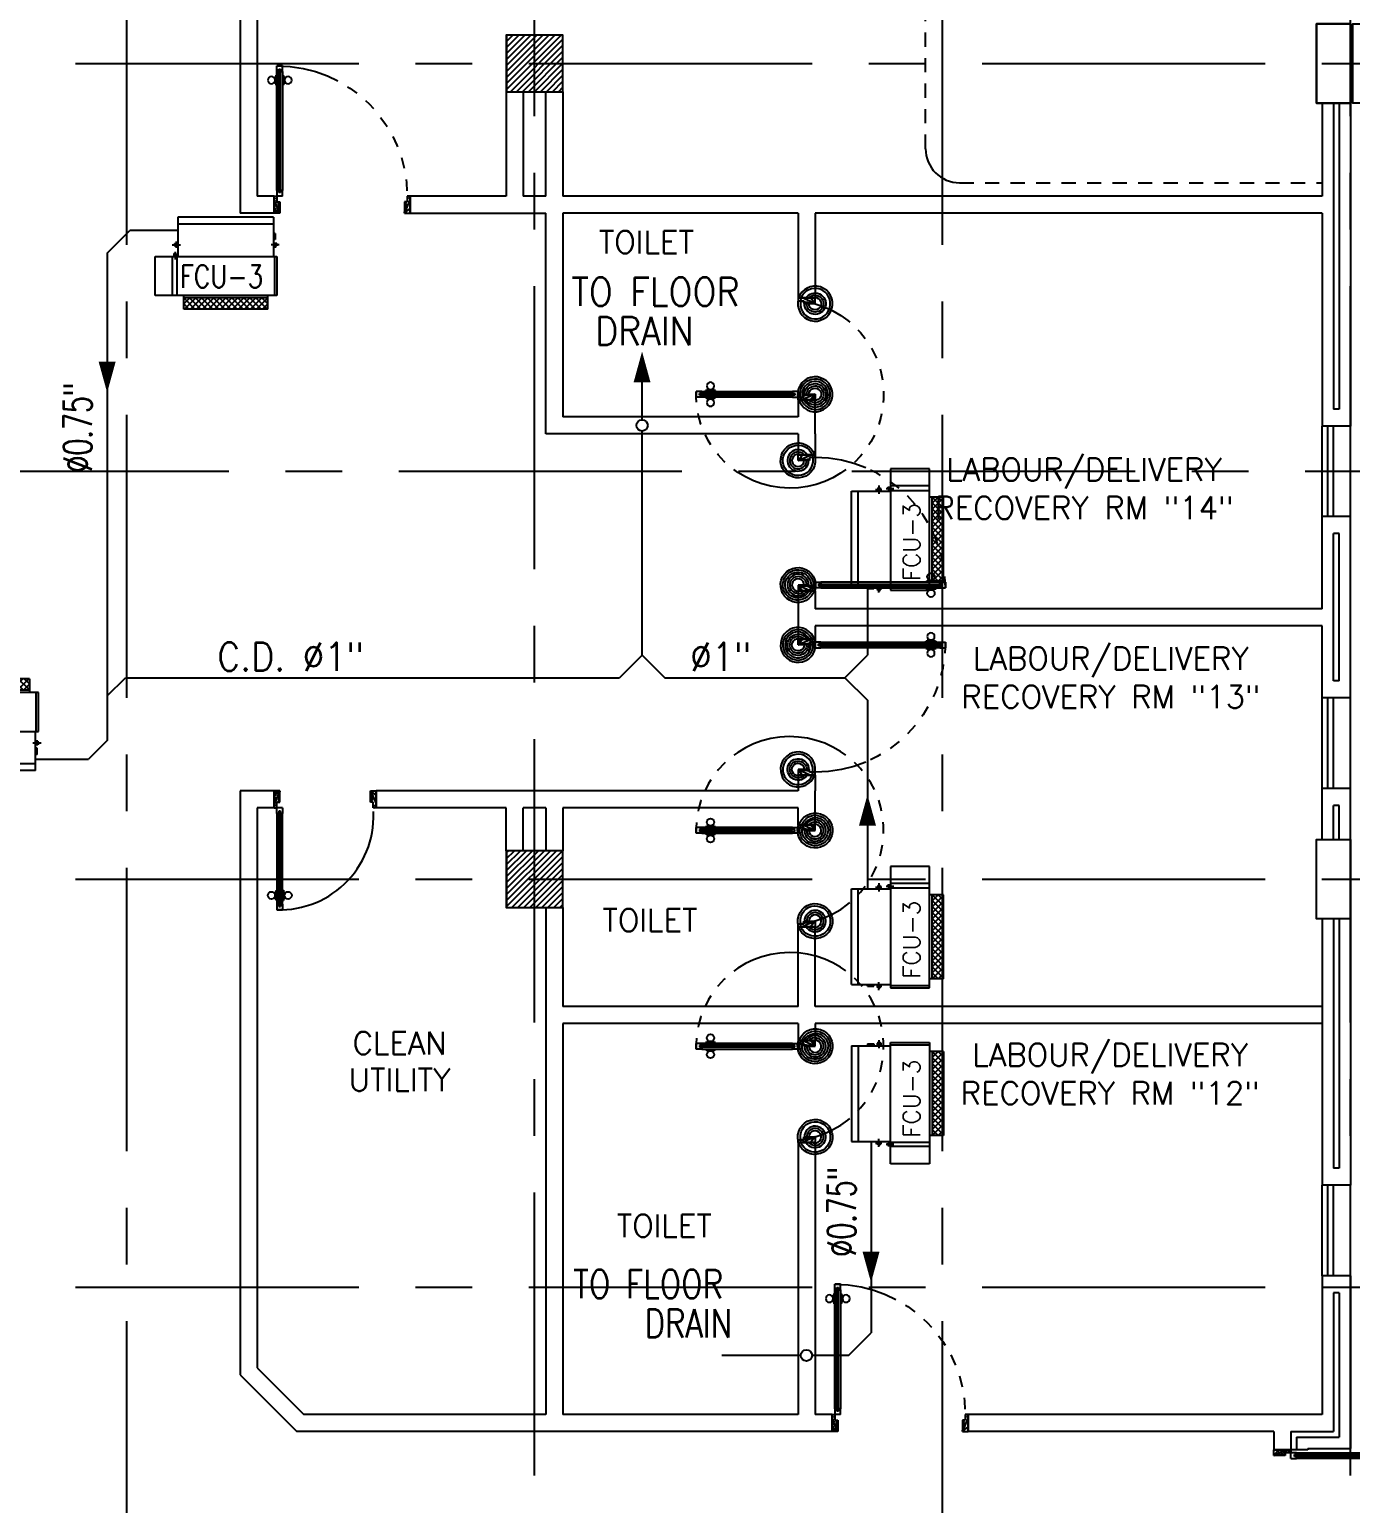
# Model space of a CAD drawing. Extents: x 417866242 to 417866861, y 43498051 to 43498155.
# Drawn here: x 417866810.01 to 417866821.67, y 43498091.31 to 43498104.32 of the extents above; entities that cross this region are included whole.
import ezdxf
from ezdxf.enums import TextEntityAlignment as Align

# ---------------------------------------------------------------- set-up
doc = ezdxf.new("R2010")
doc.units = 0
doc.header["$MEASUREMENT"] = 0
for name, pattern in [('CENTERX2', [4, 2.5, -0.5, 0.5, -0.5]), ('HIDDEN', [0.375, 0.25, -0.125]), ('HIDDEN2', [0.1875, 0.125, -0.0625])]:
    doc.linetypes.add(name, pattern=pattern)
doc.layers.get('0').update_dxf_attribs({"linetype": 'CONTINUOUS'})
for name, color, linetype in [('AC-CD', 6, 'CONTINUOUS'), ('AC-TEXT', 2, 'CONTINUOUS'), ('AXES', 11, 'CENTERX2'), ('COL', 11, 'CONTINUOUS'), ('CRT-HIDE', 7, 'HIDDEN2'), ('DOOR', 11, 'CONTINUOUS'), ('FCU', 6, 'CONTINUOUS'), ('HAT', 11, 'CONTINUOUS'), ('INSUL', 11, 'CONTINUOUS'), ('P-SOLIDWASTE', 6, 'CONTINUOUS'), ('RM-NAME', 11, 'CONTINUOUS'), ('TEXTN', 2, 'CONTINUOUS'), ('WALL', 11, 'CONTINUOUS'), ('WIN', 11, 'CONTINUOUS')]:
    doc.layers.add(name, color=color, linetype=linetype)
doc.styles.add('ROMANS', font='ROMANS.shx', dxfattribs={"width": 0.6})

# ---------------------------------------------------------------- blocks, each defined once
blk = doc.blocks.new('DOOR90')
at = {"layer": 'DOOR', "color": 7, "linetype": 'ByBlock'}
for p, q in [((-150, 0), (0, 0)), ((-150, 0), (-150, -25)), ((0, -50), (-113.7099299924448, 0)), ((0, -50), (-40.1457343158545, 0)), ((0, -50), (0, 0)), ((-1000, -25), (-1050, -25)), ((-1050, -75), (-1050, -25)), ((-1050, -25), (-1050, -75)), ((-1000, -75), (-1050, -74.99999999947613)), ((-1000, -41.9999999999709), (-1020, -41.9999999999709)), ((-1020, -42), (-1020, -58)), ((-1000, -58), (-1020, -58)), ((-1000, -25), (-1000, -41.9999999999709)), ((-1000, -58), (-1000, -75)), ((-877.6424572214019, -17.79999999995925), (-967.6424572214019, -17.79999999995925)), ((-967.6424572214019, -25), (-967.6424572214019, -17.79999999995925)), ((-967.6424572214019, -75), (-967.6424572214019, -82.20000000004075)), ((-877.6424572214019, -82.20000000004075), (-967.6424572214019, -82.20000000004075)), ((-955.0424572214251, -8.799999999959255), (-890.2424572213786, -8.799999999959255)), ((-955.0424572214251, -17.79999999995925), (-955.0424572214251, -8.799999999959255)), ((-955.0424572214251, -17.79999999995925), (-890.2424572213786, -17.79999999995925)), ((-955.0424572214251, -82.20000000004075), (-890.2424572213786, -82.20000000004075)), ((-955.0424572214251, -82.20000000004075), (-955.0424572214251, -91.20000000004075)), ((-955.0424572214251, -91.20000000004075), (-890.2424572213786, -91.20000000004075)), ((-890.2424572213786, -17.79999999995925), (-890.2424572213786, -8.799999999959255)), ((-890.2424572213786, -82.20000000004075), (-890.2424572213786, -91.20000000004075)), ((-877.6424572214019, -25), (-877.6424572214019, -17.79999999995925)), ((-877.6424572214019, -75), (-877.6424572214019, -82.20000000004075)), ((-200, -25), (-150, -25)), ((-200, -42), (-200, -25)), ((-180, -42), (-200, -42)), ((-200, -58), (-180, -58)), ((-200, -75), (-200, -58)), ((-150, -75), (-200, -75)), ((-180, -58), (-180, -42)), ((-150, -25), (-100, -25)), ((-150, -75), (-150, -25)), ((-100, -25), (-100, -50)), ((0, -50), (-100, -36.64271395650576)), ((-100, -50), (0, -50)), ((-150, -875), (-100, -875)), ((-150, -900), (-150, -875)), ((-150, -900), (0, -900)), ((0, -900), (-150, -900)), ((0, -850), (-113.7099299924448, -900)), ((-100, -875), (-100, -850)), ((0, -850), (-100, -863.3572860434942)), ((-100, -850), (0, -850)), ((0, -850), (-40.1457343158545, -900)), ((0, -850), (0, -900))]:
    blk.add_line(p, q, dxfattribs=at)
at = {"layer": 'DOOR', "linetype": 'ByBlock'}
for p, q in [((-200, -25), (-1000, -25)), ((-200, -42), (-1000, -41.9999999999709)), ((-200, -58), (-1000, -58)), ((-1000, -75), (-200, -75))]:
    blk.add_line(p, q, dxfattribs=at)
at = {"layer": 'DOOR', "color": 7, "linetype": 'ByBlock'}
for centre in [(-922.6424572214019, 23.53094421501737), (-922.6424572214019, -123.5309442149592)]:
    blk.add_circle(centre, 32.39999999998526, dxfattribs=at)
for centre, radius, start, end in [((0, -50), 154.4019578127773, 161.1052885482714, 166.2857707768669), ((0, -50), 94.40195781277725, 148.0181880328085, 180), ((0, -50), 134.4019578127773, 158.159849394549, 169.2800236450682), ((0, -50), 114.4019578127773, 154.0838418822192, 167.37742587102), ((0, -50), 74.40195781277725, 137.7764264185456, 180), ((0, -50), 54.40195781277725, 113.2073828924446, 180), ((0, -50), 34.40195781277725, 90, 180), ((0, -50), 14.40195781277725, 90, 180), ((0, -850), 154.4019578127773, 193.7142292231331, 198.8947114517286), ((0, -850), 134.4019578127773, 190.7199763549318, 201.840150605451), ((0, -850), 94.40195781277725, 180, 211.9818119671915), ((0, -850), 74.40195781277725, 180, 222.2235735814543), ((0, -850), 54.40195781277725, 180, 246.7926171075554), ((0, -850), 34.40195781277725, 180, 270), ((0, -850), 14.40195781277725, 180, 270)]:
    blk.add_arc(centre, radius, start, end, dxfattribs=at)
at = {"layer": 'DOOR', "linetype": 'HIDDEN', "ltscale": 0.5}
blk.add_arc((-222.2222222220153, -49.99999999976717), 828.155208510499, 178.270116378131, 275.0030377036063, dxfattribs=at)
blk = doc.blocks.new('DOOR100')
at = {"layer": 'DOOR', "color": 7, "linetype": 'ByBlock'}
for p, q in [((-91.20000000018626, 1205.042457221396), (-91.20000000018626, 1140.242457221408)), ((-82.20000000018626, 1205.042457221396), (-91.20000000018626, 1205.042457221396)), ((-82.20000000018626, 1127.642457221402), (-82.20000000018626, 1217.642457221402)), ((-75.00000000011642, 1217.642457221402), (-82.20000000018626, 1217.642457221402)), ((-82.20000000018626, 1205.042457221396), (-82.20000000018626, 1140.242457221408)), ((-75.00000000011642, 1250), (-74.99999999959255, 1300.000000000029)), ((-75.00000000011642, 1300), (-25.00000000011642, 1300)), ((-25.00000000011642, 1300), (-75.00000000011642, 1300)), ((-58.00000000011642, 1250), (-75.00000000011642, 1250)), ((-58.00000000011642, 1250), (-58.00000000011642, 1270)), ((-42.00000000011642, 1270), (-58.00000000011642, 1270)), ((-42.00000000011642, 1250), (-42.00000000011642, 1270)), ((-25.00000000011642, 1250), (-42.00000000011642, 1250)), ((-25.00000000011642, 1250), (-25.00000000011642, 1300)), ((-25.00000000011642, 1217.642457221402), (-17.80000000004657, 1217.642457221402)), ((-17.80000000004657, 1127.642457221402), (-17.80000000004657, 1217.642457221402)), ((-17.80000000004657, 1205.042457221396), (-17.80000000004657, 1140.242457221408)), ((-17.80000000004657, 1205.042457221396), (-8.800000000046566, 1205.042457221396)), ((-8.800000000046566, 1205.042457221396), (-8.800000000046566, 1140.242457221408)), ((-82.20000000018626, 1140.242457221408), (-91.20000000018626, 1140.242457221408)), ((-75.00000000011642, 1127.642457221402), (-82.20000000018626, 1127.642457221402)), ((-25.00000000011642, 1127.642457221402), (-17.80000000004657, 1127.642457221402)), ((-17.80000000004657, 1140.242457221408), (-8.800000000046566, 1140.242457221408)), ((-1200, 0), (-1200, 150)), ((-1200, 150), (-1175, 150)), ((-1200, 150), (-1200, 0)), ((-1175, 150), (-1175, 100)), ((-75, 200), (-58, 200)), ((-75, 150), (-75, 200)), ((-75, 150), (-25, 150)), ((-58, 200), (-58, 180)), ((-58, 180), (-42, 180)), ((-42, 200), (-25, 200)), ((-42, 180), (-42, 200)), ((-25, 200), (-25, 150)), ((0, 150), (-25, 150)), ((-25, 150), (-25, 100)), ((0, 0), (0, 150)), ((0, 150), (0, 0)), ((-1150, 0), (-1200, 113.7099299924448)), ((-1150, 0), (-1200, 40.1457343158545)), ((-1150, 0), (-1200, 0)), ((-1175, 100), (-1150, 100)), ((-1150, 0), (-1163.357286043465, 100)), ((-1150, 100), (-1150, 0)), ((-50, 0), (0, 113.7099299924448)), ((-50, 100), (-50, 0)), ((-50, 0), (-36.64271395653486, 100)), ((-25, 100), (-50, 100)), ((-50, 0), (0, 40.1457343158545)), ((-50, 0), (0, 0))]:
    blk.add_line(p, q, dxfattribs=at)
at = {"layer": 'DOOR', "linetype": 'ByBlock'}
for p, q in [((-75.00000000011642, 1250), (-75, 200)), ((-58, 200), (-58.00000000011642, 1250)), ((-42, 200), (-42.00000000011642, 1250)), ((-25, 200), (-25.00000000011642, 1250))]:
    blk.add_line(p, q, dxfattribs=at)
at = {"layer": 'DOOR', "color": 7, "linetype": 'ByBlock'}
for centre in [(-123.5309442150756, 1172.642457221402), (23.53094421490096, 1172.642457221402)]:
    blk.add_circle(centre, 32.39999999998526, dxfattribs=at)
at = {"layer": 'DOOR', "linetype": 'HIDDEN', "ltscale": 0.5}
blk.add_arc((-24.99999999965075, 149.9999999994106), 1150.000000000618, 90, 179.9999999995831, dxfattribs=at)
at = {"layer": 'DOOR', "color": 7, "linetype": 'ByBlock'}
for centre, radius, start, end in [((-1150, 0), 154.4019578127773, 103.7142292212167, 108.8947114515936), ((-1150, 0), 134.4019578127773, 100.7199763555959, 111.8401506085482), ((-50, 0), 134.4019578127773, 68.15984939145177, 79.28002364440412), ((-50, 0), 154.4019578127773, 71.10528854840643, 76.28577077878333), ((-1150, 0), 94.40195781277725, 90, 121.981811965689), ((-1150, 0), 74.40195781277725, 90, 132.2235735847074), ((-1150, 0), 54.40195781277725, 90, 156.7926171089788), ((-1150, 0), 34.40195781277725, 90, 180), ((-1150, 0), 14.40195781277725, 90, 180), ((-50, 0), 94.40195781277725, 58.01818803431096, 90), ((-50, 0), 74.40195781277725, 47.7764264152926, 90), ((-50, 0), 54.40195781277725, 23.20738289102122, 90), ((-50, 0), 34.40195781277725, 0, 90), ((-50, 0), 14.40195781277725, 0, 90), ((-50, 0), 114.4019578127773, 64.0838418833441, 77.3774258719247)]:
    blk.add_arc(centre, radius, start, end, dxfattribs=at)
blk = doc.blocks.new('A$C49F1192B')
at = {"layer": 'DOOR', "color": 0, "linetype": 'ByBlock', "xscale": -1, "rotation": 270}
blk.add_blockref('DOOR100', (4.404137143865228e-05, 1200.000004766945), dxfattribs=at)
blk = doc.blocks.new('A$C272A55A0')
at = {"layer": 'DOOR', "color": 0, "linetype": 'ByBlock'}
for p, q in [((-0.0001203324354719371, 900.3541752648598), (-0.0001203324500238523, 1050.354175264831)), ((49.99987966756453, 1050.354175264918), (-0.0001203324354719371, 1050.354175264918)), ((49.99987966756453, 950.354175264918), (49.99987966756453, 1050.354175264918)), ((1749.999879667535, 950.354175264918), (1749.999879667535, 1050.354175264918)), ((1749.999879667535, 1050.354175264918), (1799.999879667535, 1050.354175264918)), ((1799.999879667535, 1050.354175264918), (1799.999879667535, 900.354175264918)), ((24.99987966756453, 950.354175264918), (49.99987966756453, 950.354175264918)), ((24.99987966756453, 900.354175264918), (24.99987966756453, 950.354175264918)), ((1774.999879667535, 950.354175264918), (1749.999879667535, 950.354175264918)), ((1774.999879667535, 900.354175264918), (1774.999879667535, 950.354175264918)), ((-0.0001203324354719371, 900.354175264918), (24.99987966756453, 900.354175264918)), ((74.99987966756453, 900.354175264918), (24.99987966756453, 900.354175264918)), ((24.99987966756453, 850.354175264918), (24.99987966756453, 900.354175264918)), ((41.99987966756453, 850.354175264918), (24.99987966756453, 850.354175264918)), ((57.99987966756453, 870.354175264918), (41.99987966756453, 870.354175264918)), ((41.99987966756453, 870.354175264918), (41.99987966756453, 850.354175264918)), ((57.99987966756453, 850.354175264918), (57.99987966756453, 870.354175264918)), ((74.99987966756453, 850.354175264918), (57.99987966756453, 850.354175264918)), ((74.99987966756453, 900.354175264918), (74.99987966756453, 850.354175264918)), ((1724.999879667535, 900.354175264918), (1774.999879667535, 900.354175264918)), ((1724.999879667535, 900.354175264918), (1724.999879667535, 850.354175264918)), ((1724.999879667535, 850.354175264918), (1741.999879667535, 850.354175264918)), ((1741.999879667535, 870.354175264918), (1757.999879667535, 870.354175264918)), ((1741.999879667535, 850.354175264918), (1741.999879667535, 870.354175264918)), ((1757.999879667535, 870.354175264918), (1757.999879667535, 850.354175264918)), ((1757.999879667535, 850.354175264918), (1774.999879667535, 850.354175264918)), ((1799.999879667535, 900.354175264918), (1774.999879667535, 900.354175264918)), ((1774.999879667535, 850.354175264918), (1774.999879667535, 900.354175264918)), ((1717.799879667495, 160.1117180435103), (1708.799879667495, 160.1117180435103)), ((1708.799879667495, 95.31171804352198), (1708.799879667495, 160.1117180435103)), ((1724.999879667535, 172.7117180435162), (1717.799879667495, 172.7117180435162)), ((1717.799879667495, 172.7117180435162), (1717.799879667495, 82.71171804351616)), ((1717.799879667495, 95.31171804352198), (1717.799879667495, 160.1117180435103)), ((1774.999879667535, 172.7117180435162), (1782.199879667576, 172.7117180435162)), ((1782.199879667576, 172.7117180435162), (1782.199879667576, 82.71171804351616)), ((1782.199879667576, 160.1117180435103), (1791.199879667576, 160.1117180435103)), ((1782.199879667576, 95.31171804352198), (1782.199879667576, 160.1117180435103)), ((1791.199879667576, 95.31171804352198), (1791.199879667576, 160.1117180435103)), ((24.99987966756453, 50.35417526491801), (41.99987966753542, 50.35417526491801)), ((24.99987966756453, 50.35417526491801), (24.99987966756453, 0.3541752649180125)), ((24.99987966756453, 0.3541752649180125), (74.99987966756453, 0.3541752649180125)), ((74.99987966756453, 0.3541752649180125), (24.99987966756453, 0.3541752649180125)), ((41.99987966753542, 50.35417526491801), (41.99987966753542, 30.35417526491801)), ((41.99987966756453, 30.35417526491801), (57.99987966756453, 30.35417526491801)), ((57.99987966756453, 50.35417526491801), (74.99987966756453, 50.35417526491801)), ((57.99987966756453, 50.35417526491801), (57.99987966756453, 30.35417526491801)), ((74.99987966756453, 50.35417526491801), (74.99987966704066, 0.3541752648889087)), ((1717.799879667495, 95.31171804352198), (1708.799879667495, 95.31171804352198)), ((1724.999879667535, 82.71171804351616), (1717.799879667495, 82.71171804351616)), ((1741.999879667535, 50.35417526491801), (1724.999879667535, 50.35417526491801)), ((1724.999879667535, 50.35417526491801), (1724.999879668059, 0.3541752648889087)), ((1774.999879667535, 0.3541752649180125), (1724.999879667535, 0.3541752649180125)), ((1724.999879667535, 0.3541752649180125), (1774.999879667535, 0.3541752649180125)), ((1741.999879667535, 50.35417526491801), (1741.999879667535, 30.35417526491801)), ((1757.999879667535, 30.35417526491801), (1741.999879667535, 30.35417526491801)), ((1774.999879667535, 50.35417526491801), (1757.999879667565, 50.35417526491801)), ((1757.999879667565, 50.35417526491801), (1757.999879667565, 30.35417526491801)), ((1774.999879667535, 82.71171804351616), (1782.199879667576, 82.71171804351616)), ((1774.999879667535, 50.35417526491801), (1774.999879667535, 0.3541752649180125)), ((1782.199879667576, 95.31171804352198), (1791.199879667576, 95.31171804352198))]:
    blk.add_line(p, q, dxfattribs=at)
at = {"layer": 'DOOR', "color": 9, "linetype": 'ByBlock'}
for p, q in [((49.99987966756453, 1050.354175264918), (-0.0001203324354719371, 1010.208440949064)), ((49.99987966756453, 1050.354175264918), (-0.0001203324354719371, 936.6442452724732)), ((49.99987966756453, 1050.354175264918), (36.64259362407029, 950.354175264918)), ((1749.999879667535, 1050.354175264918), (1799.999879667535, 1010.208440949064)), ((1749.999879667535, 1050.354175264918), (1799.999879667535, 936.6442452724732)), ((1749.999879667535, 1050.354175264918), (1763.35716571103, 950.354175264918))]:
    blk.add_line(p, q, dxfattribs=at)
at = {"layer": 'DOOR', "linetype": 'ByBlock'}
for p, q in [((24.99987966756453, 850.354175264918), (24.99987966756453, 50.35417526491801)), ((41.99987966756453, 850.354175264918), (41.99987966753542, 50.35417526491801)), ((57.99987966756453, 850.354175264918), (57.99987966756453, 50.35417526491801)), ((74.99987966756453, 50.35417526491801), (74.99987966756453, 850.354175264918)), ((1724.999879667535, 50.35417526491801), (1724.999879667535, 850.354175264918)), ((1741.999879667535, 850.354175264918), (1741.999879667535, 50.35417526491801)), ((1757.999879667535, 850.354175264918), (1757.999879667565, 50.35417526491801)), ((1774.999879667535, 850.354175264918), (1774.999879667535, 50.35417526491801))]:
    blk.add_line(p, q, dxfattribs=at)
at = {"layer": 'DOOR', "color": 0, "linetype": 'ByBlock'}
for centre in [(1676.468935452576, 127.7117180435162), (1823.530823882553, 127.7117180435162)]:
    blk.add_circle(centre, 32.39999999998526, dxfattribs=at)
at = {"layer": 'DOOR', "color": 9, "linetype": 'ByBlock'}
for centre, radius, start, end in [((49.99987966756453, 1050.354175264918), 34.40195781277725, 180, 270), ((49.99987966756453, 1050.354175264918), 14.40195781277725, 180, 270), ((1749.999879667535, 1050.354175264918), 14.40195781277725, 270, 0), ((1749.999879667535, 1050.354175264918), 34.40195781277725, 270, 0), ((49.99987966756453, 1050.354175264918), 54.40195781277725, 203.2073828919769, 270), ((49.99987966756453, 1050.354175264918), 74.40195781277725, 227.7764264168309, 270), ((49.99987966756453, 1050.354175264918), 94.40195781277725, 238.0181880330829, 270), ((49.99987966756453, 1050.354175264918), 114.4019578127773, 244.083841882062, 257.3774258712915), ((49.99987966756453, 1050.354175264918), 134.4019578127773, 248.1598493930308, 259.2800236451595), ((1749.999879667535, 1050.354175264918), 54.40195781277725, 270, 336.7926171080232), ((1749.999879667535, 1050.354175264918), 74.40195781277725, 270, 312.2235735831691), ((1749.999879667535, 1050.354175264918), 94.40195781277725, 270, 301.9818119669171), ((1749.999879667535, 1050.354175264918), 114.4019578127773, 282.6225741287084, 295.916158117938), ((1749.999879667535, 1050.354175264918), 134.4019578127773, 280.7199763548405, 291.8401506069692), ((49.99987966756453, 1050.354175264918), 154.4019578127773, 251.1052885492919, 256.2857707775486), ((1749.999879667535, 1050.354175264918), 154.4019578127773, 283.7142292224514, 288.8947114507081)]:
    blk.add_arc(centre, radius, start, end, dxfattribs=at)
at = {"layer": 'DOOR', "linetype": 'HIDDEN', "ltscale": 0.5}
for centre, radius, start, end in [((49.99987966756453, 851.395841931575), 851.4087845464003, 268.3173765331032, 3.296482377102192), ((1749.999879667521, 851.3958419315459), 851.4087845463584, 176.7035176228957, 271.6826234668978)]:
    blk.add_arc(centre, radius, start, end, dxfattribs=at)
at = {"layer": 'WALL', "linetype": 'ByBlock'}
blk.add_line((1799.999879667565, 900.3541752650344), (1799.99987966755, 1050.354175265005), dxfattribs=at)
blk = doc.blocks.new('*X114')
at = {"color": 0}
for p, q in [((49339.2220864853, 132654.0785797902), (49834.87748050673, 133149.7339738117)), ((49339.2220864853, 132707.1115883793), (49781.84447191774, 133149.7339738117)), ((49339.2220864853, 132760.1445969682), (49728.81146332875, 133149.7339738117)), ((49339.22208648529, 132813.1776055572), (49675.77845473975, 133149.7339738117)), ((49339.22208648529, 132866.2106141462), (49622.74544615077, 133149.7339738117)), ((49339.22208648529, 132919.2436227352), (49569.71243756177, 133149.7339738117)), ((49339.22208648529, 132972.2766313242), (49516.67942897278, 133149.7339738117)), ((49339.22208648528, 133025.3096399132), (49463.64642038379, 133149.7339738117)), ((49339.22208648528, 133078.3426485021), (49410.61341179479, 133149.7339738117)), ((49339.22208648528, 133131.3756570912), (49357.58040320581, 133149.7339738117)), ((49387.91048909572, 132649.7339738117), (49839.22208648522, 133101.0455712012)), ((49440.94349768471, 132649.7339738117), (49839.22208648522, 133048.0125626122)), ((49493.9765062737, 132649.7339738117), (49839.22208648522, 132994.9795540232)), ((49547.00951486268, 132649.7339738117), (49839.22208648523, 132941.9465454342)), ((49600.04252345167, 132649.7339738117), (49839.22208648523, 132888.9135368452)), ((49653.07553204067, 132649.7339738117), (49839.22208648524, 132835.8805282562)), ((49706.10854062966, 132649.7339738117), (49839.22208648524, 132782.8475196673)), ((49759.14154921865, 132649.7339738117), (49839.22208648524, 132729.8145110783)), ((49812.17455780764, 132649.7339738117), (49839.22208648524, 132676.7815024893))]:
    blk.add_line(p, q, dxfattribs=at)
blk = doc.blocks.new('*X108')
at = {"color": 0}
for p, q in [((49339.2220864853, 139866.567747893), (49822.38831240393, 140349.7339738117)), ((49339.2220864853, 139919.600756482), (49769.35530381494, 140349.7339738117)), ((49339.22208648529, 139972.633765071), (49716.32229522595, 140349.7339738117)), ((49339.22208648529, 140025.66677366), (49663.28928663696, 140349.7339738117)), ((49339.22208648529, 140078.699782249), (49610.25627804796, 140349.7339738117)), ((49339.22208648529, 140131.732790838), (49557.22326945898, 140349.7339738117)), ((49339.22208648528, 140184.765799427), (49504.19026086998, 140349.7339738117)), ((49339.22208648528, 140237.7988080159), (49451.15725228099, 140349.7339738117)), ((49339.22208648528, 140290.8318166049), (49398.124243692, 140349.7339738117)), ((49339.22208648527, 140343.8648251939), (49345.09123510301, 140349.7339738117)), ((49375.42132099292, 139849.7339738117), (49839.22208648521, 140313.534739304)), ((49428.45432958192, 139849.7339738117), (49839.22208648522, 140260.501730715)), ((49481.4873381709, 139849.7339738117), (49839.22208648522, 140207.468722126)), ((49534.5203467599, 139849.7339738117), (49839.22208648523, 140154.435713537)), ((49587.55335534889, 139849.7339738117), (49839.22208648523, 140101.402704948)), ((49640.58636393788, 139849.7339738117), (49839.22208648523, 140048.369696359)), ((49693.61937252687, 139849.7339738117), (49839.22208648524, 139995.33668777)), ((49746.65238111586, 139849.7339738117), (49839.22208648524, 139942.3036791811)), ((49799.68538970485, 139849.7339738117), (49839.22208648524, 139889.2706705921))]:
    blk.add_line(p, q, dxfattribs=at)
blk = doc.blocks.new('COL50')
at = {"layer": 'COL'}
blk.add_lwpolyline([(-249.9999999999709, 250), (-249.9999999999418, -250), (250, -250), (249.9999999999709, 250)], close=True, dxfattribs=at)
blk = doc.blocks.new('RM1')
at = {"layer": 'RM-NAME', "style": 'ROMANS'}
for tag, p in [('ROOMNAME1', (0, 323.8095238059759)), ('ROOMNAME2', (0, 0))]:
    blk.add_attdef(tag, text='', height=200, dxfattribs=at).set_placement(p, align=Align.MIDDLE)
blk = doc.blocks.new('C11')
at = {"layer": 'HAT'}
h = blk.add_hatch(dxfattribs=at)
h.set_pattern_fill('ANSI31', color=256, scale=300, style=0)
h.set_pattern_definition([(45, (-248556.1822811713, -75061.0053373936), (-26.51650429449553, 26.51650429449553), [])])
h.paths.add_polyline_path([(300.0000000000291, 700), (-2.91038304567337e-11, 700), (0, 349.9999999998981), (300.0000000000291, 349.9999999998981)])
h.paths.add_polyline_path([(300, 349.9999999998981), (-2.91038304567337e-11, 349.9999999998981), (-2.91038304567337e-11, 0), (300.0000000000291, 0)])
at = {"layer": 'COL'}
blk.add_lwpolyline([(300.0000000000291, 700), (299.9999999999709, 0), (0, 0), (0, 700)], close=True, dxfattribs=at)
blk = doc.blocks.new('C11D')
at = {"layer": 'COL', "linetype": 'ByBlock'}
for p in [(-320.0000000003783, 0), (0, 0)]:
    blk.add_blockref('C11', p, dxfattribs=at)
blk = doc.blocks.new('*X39')
at = {"color": 0}
for p, q in [((16890.47746209932, -2466.570672882412), (16943.4517006644, -2413.596434317336)), ((16890.47746209932, -2519.603681471403), (16990.47746209933, -2419.603681471401)), ((16990.47746209933, -2565.49912589376), (16890.47746209932, -2465.499125893757)), ((16990.47746209933, -2512.466117304769), (16891.6077791119, -2413.596434317336)), ((16990.47746209933, -2459.433108715778), (16944.64078770089, -2413.596434317336)), ((16890.47746209932, -2572.636690060394), (16990.47746209933, -2472.636690060392)), ((16990.47746209933, -2618.532134482751), (16890.47746209932, -2518.532134482748)), ((16890.47746209932, -2625.669698649385), (16990.47746209933, -2525.669698649383)), ((16990.47746209933, -2671.565143071742), (16890.47746209932, -2571.565143071739)), ((16890.47746209932, -2678.702707238376), (16990.47746209933, -2578.702707238374)), ((16990.47746209933, -2724.598151660733), (16890.47746209932, -2624.59815166073)), ((16890.47746209932, -2731.735715827367), (16990.47746209933, -2631.735715827365)), ((16990.47746209933, -2777.631160249724), (16890.47746209932, -2677.631160249721)), ((16890.47746209932, -2784.768724416358), (16990.47746209933, -2684.768724416357)), ((16990.47746209933, -2830.664168838715), (16890.47746209932, -2730.664168838713)), ((16890.47746209932, -2837.801733005349), (16990.47746209933, -2737.801733005348)), ((16990.47746209933, -2883.697177427706), (16890.47746209932, -2783.697177427704)), ((16890.47746209932, -2890.83474159434), (16990.47746209933, -2790.834741594339)), ((16990.47746209933, -2936.730186016697), (16890.47746209932, -2836.730186016694)), ((16890.47746209932, -2943.867750183331), (16990.47746209933, -2843.86775018333)), ((16990.47746209933, -2989.763194605689), (16890.47746209932, -2889.763194605686)), ((16890.47746209932, -2996.900758772323), (16990.47746209933, -2896.900758772321)), ((16990.47746209933, -3042.796203194679), (16890.47746209932, -2942.796203194677)), ((16890.47746209932, -3049.933767361314), (16990.47746209933, -2949.933767361312)), ((16990.47746209933, -3095.82921178367), (16890.47746209932, -2995.829211783668)), ((16890.47746209932, -3102.966775950305), (16990.47746209933, -3002.966775950303)), ((16990.47746209933, -3148.862220372662), (16890.47746209932, -3048.862220372659)), ((16943.52866745501, -3154.946434317336), (16890.47746209932, -3101.89522896165)), ((16891.53081232129, -3154.946434317336), (16990.47746209933, -3055.999784539294)), ((16944.56382091028, -3154.946434317336), (16990.47746209933, -3109.032793128285))]:
    blk.add_line(p, q, dxfattribs=at)
blk = doc.blocks.new('WHE06')
at = {"color": 3}
for p, q in [((688.9750000238419, 621.5), (346.0749999880791, 621.5)), ((346.0749999880791, 621.5), (346.0749999880791, 469.1000000014901)), ((688.9750000238419, 469.1000000014901), (688.9750000238419, 621.5)), ((60.32499998807907, -422.25), (60.32499998807907, 422.25)), ((212.2971614003181, 437.25), (269.0589052438736, 437.25)), ((232.1000000238419, 452.25), (232.1000000238419, 422.25)), ((232.1000000238419, 452.25), (252.1000000238419, 452.25)), ((242.1000000238419, 472.1842434704304), (242.1000000238419, 399.4801759719849)), ((252.1000000238419, 452.25), (252.1000000238419, 422.25)), ((304.9940044879913, 447.6499999985099), (373.2827185988426, 447.6499999985099)), ((321.0749999880791, 457.6499999985099), (321.0749999880791, 437.6499999985099)), ((321.0749999880791, 457.6499999985099), (346.0749999880791, 457.6499999985099)), ((321.0749999880791, 437.6499999985099), (346.0749999880791, 437.6499999985099)), ((346.0749999880791, 430.4178223386407), (688.9750000238419, 430.4178223386407)), ((811.1999999880791, 370.6749999970198), (688.9750000238419, 370.6749999970198)), ((711.1999999880791, -370.6749999970198), (711.1999999880791, 370.6749999970198)), ((811.1999999880791, -370.6749999970198), (811.1999999880791, 370.6749999970198)), ((811.1999999880791, -370.6749999970198), (688.9750000238419, -370.6749999970198)), ((141.6357128024101, -437.25), (141.6357128024101, -422.25)), ((141.6357128024101, -437.25), (196.5700032711029, -437.25)), ((196.5700032711029, -437.25), (196.5700032711029, -422.25)), ((221.3790392279625, -437.25), (269.0589052438736, -437.25)), ((232.1000000238419, -452.25), (232.1000000238419, -422.25)), ((232.1000000238419, -452.25), (252.1000000238419, -452.25)), ((242.1000000238419, -472.1842434704304), (242.1000000238419, -399.4801759719849)), ((252.1000000238419, -452.25), (252.1000000238419, -422.25)), ((346.0749999880791, -430.4178223386407), (688.9750000238419, -430.4178223386407))]:
    blk.add_line(p, q, dxfattribs=at)
at = {"color": 6}
for p, q in [((0, -422.25), (0, 422.25)), ((0, 422.25), (346.0749999880791, 422.25)), ((346.0749999880791, 469.1000000014901), (346.0749999880791, -450.8250000029802)), ((688.9750000238419, 469.1000000014901), (346.0749999880791, 469.1000000014901)), ((688.9750000238419, -450.8250000029802), (688.9750000238419, 469.1000000014901)), ((0, -422.25), (346.0749999880791, -422.25)), ((346.0749999880791, -450.8250000029802), (688.9750000238419, -450.8250000029802))]:
    blk.add_line(p, q, dxfattribs=at)
at = {"color": 11}
blk.add_blockref('*X39', (-16179.27746212482, 2784.271434314549), dxfattribs=at)

msp = doc.modelspace()

# ---------------------------------------------------------------- linework, layer by layer
at = {"layer": 'AC-CD'}
for p, q in [((417866810.6953915, 43498102.34424672), (417866810.8953915, 43498102.54424673)), ((417866811.319783, 43498102.54424673), (417866810.8953915, 43498102.54424673)), ((417866810.6953915, 43498102.34424672), (417866810.6953916, 43498098.04379455)), ((417866815.4163547, 43498100.87504948), (417866815.4163547, 43498101.25166292)), ((417866815.4163547, 43498098.79843169), (417866815.4163547, 43498100.77504946)), ((417866817.4059299, 43498099.38434204), (417866817.4059298, 43498098.79843165)), ((417866815.4163547, 43498098.79843163), (417866815.2163547, 43498098.59843165)), ((417866815.4163547, 43498098.79843163), (417866815.6163547, 43498098.59843165)), ((417866817.2059298, 43498098.59843165), (417866817.4059298, 43498098.79843165)), ((417866810.6953915, 43498098.43666011), (417866810.857163, 43498098.59843165)), ((417866810.857163, 43498098.59843165), (417866815.2163547, 43498098.59843165)), ((417866815.6163546, 43498098.59843165), (417866817.2059298, 43498098.59843165)), ((417866817.2059298, 43498098.59843165), (417866817.4059299, 43498098.39843157)), ((417866817.4059299, 43498098.39843157), (417866817.4059299, 43498096.73384379)), ((417866810.6953916, 43498098.04379455), (417866810.5310353, 43498097.87943825)), ((417866810.0616865, 43498097.87943825), (417866810.5310353, 43498097.87943825)), ((417866817.4373313, 43498094.50566953), (417866817.4373312, 43498092.81638064)), ((417866817.2373312, 43498092.61638064), (417866817.4373312, 43498092.81638064)), ((417866816.8169953, 43498092.61638065), (417866816.1212916, 43498092.61638065)), ((417866817.2373312, 43498092.61638064), (417866816.9169953, 43498092.61638065))]:
    msp.add_line(p, q, dxfattribs=at)
for centre in [(417866815.4163547, 43498100.82504948), (417866816.8669953, 43498092.61638065)]:
    msp.add_circle(centre, 0.05, dxfattribs=at)
at = {"layer": 'AXES'}
for p, q in [((417866814.4684786, 43498075.55546302), (417866814.4684786, 43498154.03293495)), ((417866821.6684786, 43498075.55546302), (417866821.6684786, 43498153.69219407)), ((417866810.8684786, 43498082.41975666), (417866810.8684786, 43498141.23975666)), ((417866818.0684786, 43498082.41975666), (417866818.0684786, 43498141.23975666)), ((417866778.4170337, 43498104.01975666), (417866847.5084786, 43498104.01975666)), ((417866789.2684786, 43498100.41975666), (417866847.5084786, 43498100.41975666)), ((417866778.4170337, 43498096.81975666), (417866847.5084786, 43498096.81975666)), ((417866778.4170337, 43498093.21975666), (417866847.5084786, 43498093.21975666))]:
    msp.add_line(p, q, dxfattribs=at)
at = {"layer": 'CRT-HIDE'}
for p, q in [((417866817.9184786, 43498103.26725665), (417866817.9184786, 43498106.85350665)), ((417866818.2184786, 43498102.96725666), (417866821.4184786, 43498102.96725666))]:
    msp.add_line(p, q, dxfattribs=at)
msp.add_arc((417866818.2184786, 43498103.26725665), 0.3, 180, 270, dxfattribs=at)
at = {"layer": 'INSUL'}
for p, q in [((417866821.5184786, 43498103.66975666), (417866821.5184786, 43498100.96975666)), ((417866821.5684786, 43498103.66975666), (417866821.5684786, 43498100.96975666)), ((417866821.5684786, 43498100.96975666), (417866821.5184786, 43498100.96975666)), ((417866821.5184786, 43498098.56975666), (417866821.5184786, 43498099.86975665)), ((417866821.5684786, 43498099.86975665), (417866821.5184786, 43498099.86975665)), ((417866821.5684786, 43498098.56975666), (417866821.5684786, 43498099.86975665)), ((417866821.5684786, 43498098.56975666), (417866821.5184786, 43498098.56975666)), ((417866821.5684786, 43498097.46975666), (417866821.5184786, 43498097.46975666)), ((417866821.5184786, 43498097.16975666), (417866821.5184786, 43498097.46975666)), ((417866821.5684786, 43498097.16975666), (417866821.5684786, 43498097.46975666)), ((417866821.5184786, 43498096.46975666), (417866821.5184786, 43498094.26975665)), ((417866821.5684786, 43498096.46975666), (417866821.5684786, 43498094.26975665)), ((417866821.5684786, 43498094.26975665), (417866821.5184786, 43498094.26975665)), ((417866821.5684786, 43498093.16975666), (417866821.5184786, 43498093.16975666)), ((417866821.5184786, 43498093.16975666), (417866821.5184786, 43498091.94475666)), ((417866821.5684786, 43498093.16975666), (417866821.5684786, 43498091.89475665)), ((417866821.1434786, 43498091.94475666), (417866821.1434786, 43498091.7822576)), ((417866821.1434786, 43498091.94475666), (417866821.5184786, 43498091.94475666)), ((417866821.1934786, 43498091.89475665), (417866821.1934786, 43498091.78225729)), ((417866821.1934786, 43498091.89475665), (417866821.5684786, 43498091.89475665)), ((417866821.1934786, 43498091.78225729), (417866821.1434786, 43498091.7822576))]:
    msp.add_line(p, q, dxfattribs=at)
at = {"layer": 'P-SOLIDWASTE'}
for points in [[(417866815.4163547, 43498101.4769047, 0, 0.1500000000000001, 0), (417866815.4163547, 43498101.20403636, 0.1500000000000001, 0.1500000000000001, 0)], [(417866810.6953916, 43498101.11424839, 0, 0.1500000000000001, 0), (417866810.6953916, 43498101.38711672, 0.1500000000000001, 0.1500000000000001, 0)], [(417866813.2722334, 43498098.59843165, 0, 0.1500000000000001, 0), (417866812.9993651, 43498098.59843165, 0.1500000000000001, 0.1500000000000001, 0)], [(417866816.3101813, 43498098.59843165, 0, 0.1500000000000001, 0), (417866816.5830496, 43498098.59843165, 0.1500000000000001, 0.1500000000000001, 0)], [(417866817.4059299, 43498097.56613768, 0, 0.1500000000000001, 0), (417866817.4059299, 43498097.29326934, 0.1500000000000001, 0.1500000000000001, 0)], [(417866817.4373312, 43498093.25907944, 0, 0.1500000000000001, 0), (417866817.4373312, 43498093.53194778, 0.1500000000000001, 0.1500000000000001, 0)], [(417866815.8960498, 43498092.61638065, 0, 0.1500000000000001, 0), (417866816.1689181, 43498092.61638065, 0.1500000000000001, 0.1500000000000001, 0)]]:
    msp.add_lwpolyline(points, format="xyseb", dxfattribs=at)
at = {"layer": 'WALL'}
for p, q in [((417866812.0184779, 43498109.71975666), (417866812.0184783, 43498102.84975666)), ((417866811.8684786, 43498109.06975666), (417866811.8684786, 43498102.69975665)), ((417866814.2184786, 43498103.76975665), (417866814.2184786, 43498102.84975666)), ((417866814.3684786, 43498103.76975665), (417866814.3684786, 43498102.84975666)), ((417866814.5684786, 43498102.84975666), (417866814.5684786, 43498103.76975665)), ((417866814.7184786, 43498103.76975665), (417866814.7184786, 43498102.84975666)), ((417866821.4184786, 43498103.66975666), (417866821.4184786, 43498102.84975666)), ((417866821.6684786, 43498103.66975666), (417866821.6684786, 43498100.81975666)), ((417866812.1684783, 43498102.84975666), (417866812.0184783, 43498102.84975666)), ((417866812.1684783, 43498102.84975666), (417866812.1684783, 43498102.69975665)), ((417866814.2184786, 43498102.84975666), (417866813.3684783, 43498102.84975666)), ((417866813.3684783, 43498102.84975666), (417866813.3684783, 43498102.69975673)), ((417866814.5684786, 43498102.84975666), (417866814.3684786, 43498102.84975666)), ((417866821.4184786, 43498102.84975666), (417866814.7184786, 43498102.84975666)), ((417866812.1684783, 43498102.69975665), (417866811.8684786, 43498102.69975665)), ((417866813.3684783, 43498102.69975673), (417866814.5684786, 43498102.69975665)), ((417866814.5684786, 43498100.74975666), (417866814.5684786, 43498102.69975665)), ((417866816.7934786, 43498102.69975665), (417866814.7184786, 43498102.69975665)), ((417866814.7184786, 43498102.69975665), (417866814.7184786, 43498100.89975666)), ((417866816.7934786, 43498102.69975665), (417866816.7934786, 43498101.94975665)), ((417866821.4184786, 43498102.69975665), (417866816.9434786, 43498102.69975665)), ((417866816.9434786, 43498102.69975665), (417866816.9434786, 43498101.94975665)), ((417866821.4184786, 43498102.69975665), (417866821.4184786, 43498100.81975666)), ((417866816.9434786, 43498101.94975665), (417866816.7934786, 43498101.94975665)), ((417866816.7934786, 43498101.04975665), (417866816.7934786, 43498100.89975666)), ((417866816.9434786, 43498101.04975665), (417866816.7934786, 43498101.04975665)), ((417866816.7934786, 43498100.89975666), (417866814.7184786, 43498100.89975666)), ((417866816.7934786, 43498100.74975666), (417866814.5684786, 43498100.74975666)), ((417866816.7934786, 43498100.74975666), (417866816.7934786, 43498100.56625666)), ((417866816.9434786, 43498100.74975666), (417866816.9434786, 43498100.56625666)), ((417866821.6684786, 43498100.81975666), (417866821.4184786, 43498100.81975666)), ((417866821.6684786, 43498100.01975665), (417866821.4184786, 43498100.01975665)), ((417866821.4184786, 43498099.20475665), (417866821.4184786, 43498100.01975665)), ((417866821.6684786, 43498098.41975666), (417866821.6684786, 43498100.01975665)), ((417866816.7934786, 43498099.36625665), (417866816.7934786, 43498098.93825666)), ((417866816.9434786, 43498099.36625665), (417866816.9434786, 43498099.20475665)), ((417866821.4184786, 43498099.20475665), (417866816.9434786, 43498099.20475665)), ((417866821.4184786, 43498099.05475666), (417866816.9434786, 43498099.05475666)), ((417866816.9434786, 43498099.05475666), (417866816.9434786, 43498098.93825666)), ((417866821.4184786, 43498098.41975666), (417866821.4184786, 43498099.05475666)), ((417866816.9434786, 43498098.93825666), (417866816.7934786, 43498098.93825666)), ((417866821.6684786, 43498098.41975666), (417866821.4184786, 43498098.41975666)), ((417866816.9434786, 43498097.73825666), (417866816.7934786, 43498097.73825666)), ((417866816.7934786, 43498097.73825666), (417866816.7934786, 43498097.59975666)), ((417866816.9434786, 43498097.73825666), (417866816.9434786, 43498097.59975666)), ((417866821.6684786, 43498097.61975665), (417866821.4184786, 43498097.61975665)), ((417866821.4184786, 43498097.16975666), (417866821.4184786, 43498097.61975665)), ((417866821.6684786, 43498097.16975666), (417866821.6684786, 43498097.61975665)), ((417866811.8684786, 43498097.59975666), (417866811.8684786, 43498092.44475666)), ((417866812.1684786, 43498097.59975666), (417866811.8684786, 43498097.59975666)), ((417866816.7934786, 43498097.59975666), (417866813.0684786, 43498097.59975666)), ((417866816.9434786, 43498097.29975665), (417866816.9434786, 43498097.59975666)), ((417866812.1684786, 43498097.44975665), (417866812.0184786, 43498097.44975665)), ((417866814.2184786, 43498097.44975665), (417866813.0684786, 43498097.44975665)), ((417866814.2184786, 43498097.06975666), (417866814.2184786, 43498097.44975665)), ((417866814.3684786, 43498097.06975666), (417866814.3684786, 43498097.44975665)), ((417866814.5684786, 43498097.44975665), (417866814.3684786, 43498097.44975665)), ((417866814.5684786, 43498097.44975665), (417866814.5684786, 43498097.06975666)), ((417866816.7934786, 43498097.44975665), (417866814.7184786, 43498097.44975665)), ((417866814.7184786, 43498097.44975665), (417866814.7184786, 43498097.06975666)), ((417866816.7934786, 43498097.29975665), (417866816.7934786, 43498097.44975665)), ((417866816.9434786, 43498097.29975665), (417866816.7934786, 43498097.29975665)), ((417866814.5684786, 43498096.56975666), (417866814.5684786, 43498092.09475666)), ((417866814.7184786, 43498096.56975666), (417866814.7184786, 43498095.69475666)), ((417866821.4184786, 43498096.46975666), (417866821.4184786, 43498094.11975665)), ((417866821.6684786, 43498096.46975666), (417866821.6684786, 43498094.11975665)), ((417866816.7934786, 43498095.69475666), (417866816.7934786, 43498096.39975666)), ((417866816.9434786, 43498096.39975666), (417866816.7934786, 43498096.39975666)), ((417866816.9434786, 43498095.69475666), (417866816.9434786, 43498096.39975666)), ((417866816.7934786, 43498095.69475666), (417866814.7184786, 43498095.69475666)), ((417866821.4184786, 43498095.69475666), (417866816.9434786, 43498095.69475666)), ((417866816.7934786, 43498095.54475666), (417866814.7184786, 43498095.54475666)), ((417866814.7184786, 43498095.54475666), (417866814.7184786, 43498092.09475666)), ((417866816.7934786, 43498095.54475666), (417866816.7934786, 43498095.39475665)), ((417866821.4184786, 43498095.54475666), (417866816.9434786, 43498095.54475666)), ((417866816.9434786, 43498095.54475666), (417866816.9434786, 43498095.39475665)), ((417866816.7934786, 43498094.49475665), (417866816.7934786, 43498092.09475666)), ((417866816.9434786, 43498094.49475665), (417866816.9434786, 43498092.09475666)), ((417866821.6684786, 43498094.11975665), (417866821.4184786, 43498094.11975665)), ((417866821.6684786, 43498093.31975666), (417866821.4184786, 43498093.31975666)), ((417866821.4184786, 43498093.31975666), (417866821.4184786, 43498092.09475666)), ((417866821.6684786, 43498093.31975666), (417866821.6684786, 43498091.79475666)), ((417866814.5684786, 43498092.09475666), (417866812.4306107, 43498092.09475666)), ((417866816.7934786, 43498092.09475666), (417866814.7184786, 43498092.09475666)), ((417866817.0934786, 43498092.09475666), (417866816.9434786, 43498092.09475666)), ((417866817.0934786, 43498092.09475666), (417866817.0934786, 43498091.94475666)), ((417866818.2934786, 43498092.09475666), (417866818.2934786, 43498091.94475666)), ((417866821.4184786, 43498092.09475666), (417866818.2934786, 43498092.09475666)), ((417866817.0934786, 43498091.94475666), (417866812.3684786, 43498091.94475666)), ((417866820.9934786, 43498091.94475666), (417866818.2934786, 43498091.94475666)), ((417866820.9934786, 43498091.94475666), (417866820.9934786, 43498091.78225856)), ((417866821.2934786, 43498091.78225666), (417866820.9934786, 43498091.78225856)), ((417866821.2934786, 43498091.79475666), (417866821.2934786, 43498091.78225666)), ((417866821.2934786, 43498091.79475666), (417866821.6684786, 43498091.79475666))]:
    msp.add_line(p, q, dxfattribs=at)
at = {"layer": 'WALL', "linetype": 'ByBlock'}
for p, q in [((417866816.9434786, 43498100.74975666), (417866816.9434786, 43498101.04975665)), ((417866816.9434786, 43498099.36625665), (417866816.7934786, 43498099.36625665)), ((417866812.1684786, 43498097.59975666), (417866812.1684786, 43498097.44975665)), ((417866813.0684786, 43498097.59975666), (417866813.0684786, 43498097.44975665)), ((417866812.0184786, 43498097.44975665), (417866812.0184786, 43498092.50688869)), ((417866811.8684786, 43498092.44475666), (417866812.3684786, 43498091.94475666)), ((417866812.0184786, 43498092.50688869), (417866812.4306107, 43498092.09475666))]:
    msp.add_line(p, q, dxfattribs=at)
at = {"layer": 'WALL', "color": 0, "linetype": 'ByBlock', "ltscale": 0.3}
for p, q in [((417866816.9434786, 43498095.39475665), (417866816.7934786, 43498095.39475665)), ((417866816.7934786, 43498094.49475665), (417866816.9434786, 43498094.49475665))]:
    msp.add_line(p, q, dxfattribs=at)
at = {"layer": 'WALL', "linetype": 'ByBlock', "ltscale": 0.3}
for points in [[(417866814.7184786, 43498104.26975665), (417866814.2184786, 43498104.26975665), (417866814.2184786, 43498103.76975665), (417866814.7184786, 43498103.76975665)], [(417866821.3684786, 43498103.66975666), (417866821.6684786, 43498103.66975666), (417866821.6684786, 43498104.36975665), (417866821.3684786, 43498104.36975665)], [(417866821.6684786, 43498096.46975666), (417866821.3684786, 43498096.46975666), (417866821.3684786, 43498097.16975666), (417866821.6684786, 43498097.16975666)], [(417866814.7184786, 43498097.06975666), (417866814.2184786, 43498097.06975666), (417866814.2184786, 43498096.56975666), (417866814.7184786, 43498096.56975666)]]:
    msp.add_lwpolyline(points, close=True, dxfattribs=at)
at = {"layer": 'WIN'}
for p, q in [((417866821.4184786, 43498100.01975665), (417866821.4184786, 43498100.81975666)), ((417866821.4684786, 43498100.01975665), (417866821.4684786, 43498100.81975666)), ((417866821.5184786, 43498100.01975665), (417866821.5184786, 43498100.81975666)), ((417866821.6684786, 43498100.01975665), (417866821.6684786, 43498100.81975666)), ((417866821.4184786, 43498097.61975665), (417866821.4184786, 43498098.41975666)), ((417866821.4684786, 43498097.61975665), (417866821.4684786, 43498098.41975666)), ((417866821.5184786, 43498097.61975665), (417866821.5184786, 43498098.41975666)), ((417866821.6684786, 43498097.61975665), (417866821.6684786, 43498098.41975666)), ((417866821.4184786, 43498093.31975666), (417866821.4184786, 43498094.11975665)), ((417866821.4684786, 43498093.31975666), (417866821.4684786, 43498094.11975665)), ((417866821.5184786, 43498093.31975666), (417866821.5184786, 43498094.11975665)), ((417866821.6684786, 43498093.31975666), (417866821.6684786, 43498094.11975665))]:
    msp.add_line(p, q, dxfattribs=at)

# ---------------------------------------------------------------- block references
at = {"layer": 'COL', "xscale": 0.0009999871253967285, "yscale": 0.001000002026557922, "zscale": 0.001}
for p in [(417866814.4684785, 43498104.01975666), (417866814.4684785, 43498096.81975666)]:
    msp.add_blockref('COL50', p, dxfattribs=at)
at = {"layer": 'COL', "linetype": 'ByBlock', "xscale": 0.0009999871253967285, "yscale": 0.001000002026557922, "zscale": 0.001}
for name, p in [('C11D', (417866821.6884785, 43498103.66975666)), ('C11', (417866821.3684785, 43498096.46975666))]:
    msp.add_blockref(name, p, dxfattribs=at)
at = {"layer": 'DOOR', "color": 0, "xscale": 0.001000002026557922, "yscale": 0.001000002026557922, "zscale": 0.001, "rotation": 90}
for p in [(417866813.3684783, 43498102.69975661), (417866818.2934786, 43498091.94475661)]:
    msp.add_blockref('A$C49F1192B', p, dxfattribs=at)
at = {"layer": 'DOOR', "color": 0, "linetype": 'ByBlock', "yscale": 0.001000002026557922, "zscale": 0.001}
for name, p, xscale, rotation in [('DOOR90', (417866816.9434786, 43498101.04975665), -0.0009999871253967285, 180), ('DOOR90', (417866812.1684786, 43498097.59975666), 0.001000002026557922, 90), ('A$C272A55A0', (417866822.0438328, 43498089.98225868), 0.001000002026557922, 90)]:
    msp.add_blockref(name, p, dxfattribs=dict(at, xscale=xscale, rotation=rotation))
at = {"layer": 'DOOR', "color": 0, "linetype": 'ByBlock', "ltscale": 0.3, "xscale": -0.0009999871253967285, "yscale": 0.001000002026557922, "zscale": 0.001, "rotation": 180}
msp.add_blockref('A$C49F1192B', (417866816.7934785, 43498100.56625666), dxfattribs=at)
at = {"layer": 'DOOR', "color": 0, "linetype": 'ByBlock', "ltscale": 0.3, "xscale": 0.0009999871253967285, "yscale": 0.001000002026557922, "zscale": 0.001}
for name, p in [('A$C49F1192B', (417866816.7934785, 43498097.73825665)), ('DOOR90', (417866816.9434786, 43498095.39475665))]:
    msp.add_blockref(name, p, dxfattribs=at)
at = {"layer": 'DOOR', "color": 0, "linetype": 'ByBlock', "xscale": 0.0009999871253967285, "yscale": 0.001000002026557922, "zscale": 0.001}
msp.add_blockref('DOOR90', (417866816.9434786, 43498097.29975665), dxfattribs=at)
at = {"layer": 'FCU', "linetype": 'ByBlock', "yscale": 0.001000002026557922, "zscale": 0.001}
for p, xscale, rotation in [((417866811.7420339, 43498102.66215275), -0.001000002026557922, 90), ((417866809.6394356, 43498097.77821539), 0.001000002026557922, 90), ((417866817.264296, 43498094.92792039), -0.0009999871253967285, 180)]:
    msp.add_blockref('WHE06', p, dxfattribs=dict(at, xscale=xscale, rotation=rotation))
at = {"layer": 'FCU', "linetype": 'ByBlock', "xscale": 0.0009999871253967285, "yscale": 0.001000002026557922, "zscale": 0.001}
for p in [(417866817.264296, 43498099.82159293), (417866817.264296, 43498096.31159294)]:
    msp.add_blockref('WHE06', p, dxfattribs=at)
at = {"layer": 'HAT', "xscale": 0.0009999871253967285, "yscale": 0.001000002026557922, "zscale": 0.001}
for name in ['*X108', '*X114']:
    msp.add_blockref(name, (417866764.8792564, 43497963.92002268), dxfattribs=at)
at = {"layer": 'RM-NAME'}
ref = msp.add_blockref('RM1', (417866815.4551987, 43498102.44381987), dxfattribs=dict(at, xscale=-0.0009999871253967285, yscale=0.001000002026557922, zscale=0.001))
ref.add_attrib('ROOMNAME2', 'TOILET', dxfattribs={"height": 0.2, "style": 'ROMANS'}).set_placement((417866815.4551987, 43498102.44381987), align=Align.MIDDLE)
ref = msp.add_blockref('RM1', (417866819.3173313, 43498100.0979202), dxfattribs=dict(at, xscale=-0.0009999871253967285, yscale=0.001000002026557922, zscale=0.001))
ref.add_attrib('ROOMNAME2', 'RECOVERY RM "14"', dxfattribs={"height": 0.2, "style": 'ROMANS'}).set_placement((417866819.3173313, 43498100.0979202), align=Align.MIDDLE)
ref.add_attrib('ROOMNAME1', 'LABOUR/DELIVERY', dxfattribs={"height": 0.2, "style": 'ROMANS'}).set_placement((417866819.3173313, 43498100.42172972), align=Align.MIDDLE)
ref = msp.add_blockref('RM1', (417866819.5547634, 43498098.43063647), dxfattribs=dict(at, xscale=-0.0009999871253967285, yscale=0.001000002026557922, zscale=0.001))
ref.add_attrib('ROOMNAME2', 'RECOVERY RM "13"', dxfattribs={"height": 0.2, "style": 'ROMANS'}).set_placement((417866819.5547634, 43498098.43063647), align=Align.MIDDLE)
ref.add_attrib('ROOMNAME1', 'LABOUR/DELIVERY', dxfattribs={"height": 0.2, "style": 'ROMANS'}).set_placement((417866819.5547634, 43498098.754446), align=Align.MIDDLE)
ref = msp.add_blockref('RM1', (417866815.4863406, 43498096.45769628), dxfattribs=dict(at, xscale=-0.0009999871253967285, yscale=0.001000002026557922, zscale=0.001))
ref.add_attrib('ROOMNAME2', 'TOILET', dxfattribs={"height": 0.2, "style": 'ROMANS'}).set_placement((417866815.4863406, 43498096.45769628), align=Align.MIDDLE)
ref = msp.add_blockref('RM1', (417866813.2770564, 43498095.04946417), dxfattribs=dict(at, xscale=0.0009999871253967285, yscale=0.001000002026557922, zscale=0.001))
ref.add_attrib('ROOMNAME2', 'UTILITY', dxfattribs={"height": 0.2, "style": 'ROMANS'}).set_placement((417866813.2770564, 43498095.04946417), align=Align.MIDDLE)
ref.add_attrib('ROOMNAME1', 'CLEAN', dxfattribs={"height": 0.2, "style": 'ROMANS'}).set_placement((417866813.2770564, 43498095.3732737), align=Align.MIDDLE)
ref = msp.add_blockref('RM1', (417866819.5488544, 43498094.93204311), dxfattribs=dict(at, xscale=-0.0009999871253967285, yscale=0.001000002026557922, zscale=0.001))
ref.add_attrib('ROOMNAME2', 'RECOVERY RM "12"', dxfattribs={"height": 0.2, "style": 'ROMANS'}).set_placement((417866819.5488544, 43498094.93204311), align=Align.MIDDLE)
ref.add_attrib('ROOMNAME1', 'LABOUR/DELIVERY', dxfattribs={"height": 0.2, "style": 'ROMANS'}).set_placement((417866819.5488544, 43498095.25585262), align=Align.MIDDLE)
ref = msp.add_blockref('RM1', (417866815.6128925, 43498093.76083638), dxfattribs=dict(at, xscale=-0.0009999871253967285, yscale=0.001000002026557922, zscale=0.001))
ref.add_attrib('ROOMNAME2', 'TOILET', dxfattribs={"height": 0.2, "style": 'ROMANS'}).set_placement((417866815.6128925, 43498093.76083638), align=Align.MIDDLE)

# ---------------------------------------------------------------- texts
at = {"layer": 'AC-TEXT', "style": 'ROMANS'}
for s, width, p in [('TO FLOOR ', 0.9, (417866814.791717, 43498101.8794838)), ('DRAIN', 0.9, (417866815.0020071, 43498101.53366688)), ('TO FLOOR ', 0.8, (417866814.809998, 43498093.12034867)), ('DRAIN', 0.8, (417866815.4378964, 43498092.77453174))]:
    msp.add_text(s, height=0.25, dxfattribs=dict(at, width=width)).set_placement(p)
at = {"layer": 'AC-TEXT', "style": 'ROMANS', "width": 0.7}
for p in [(417866810.4348621, 43498100.74623966), (417866817.1768018, 43498093.82472936)]:
    msp.add_text(' %%c0.75"', height=0.25, rotation=90, dxfattribs=at).set_placement(p, align=Align.MIDDLE)
at = {"layer": 'AC-TEXT', "style": 'ROMANS', "width": 0.9}
for s, p in [('C.D. %%c1"', (417866812.3137118, 43498098.78368317)), (' %%c1"', (417866816.0328093, 43498098.78368317))]:
    msp.add_text(s, height=0.25, dxfattribs=at).set_placement(p, align=Align.MIDDLE)
at = {"layer": 'TEXTN', "style": 'ROMANS', "width": 0.8}
msp.add_text('FCU-3', height=0.2, dxfattribs=at).set_placement((417866811.3381912, 43498102.0402441))
at = {"layer": 'TEXTN', "style": 'ROMANS'}
for p in [(417866817.8694031, 43498099.45134503), (417866817.8694031, 43498095.94134503), (417866817.8694031, 43498094.53839167)]:
    msp.add_text('FCU-3', height=0.15, rotation=90, dxfattribs=at).set_placement(p)

doc.saveas('drawing.dxf')
